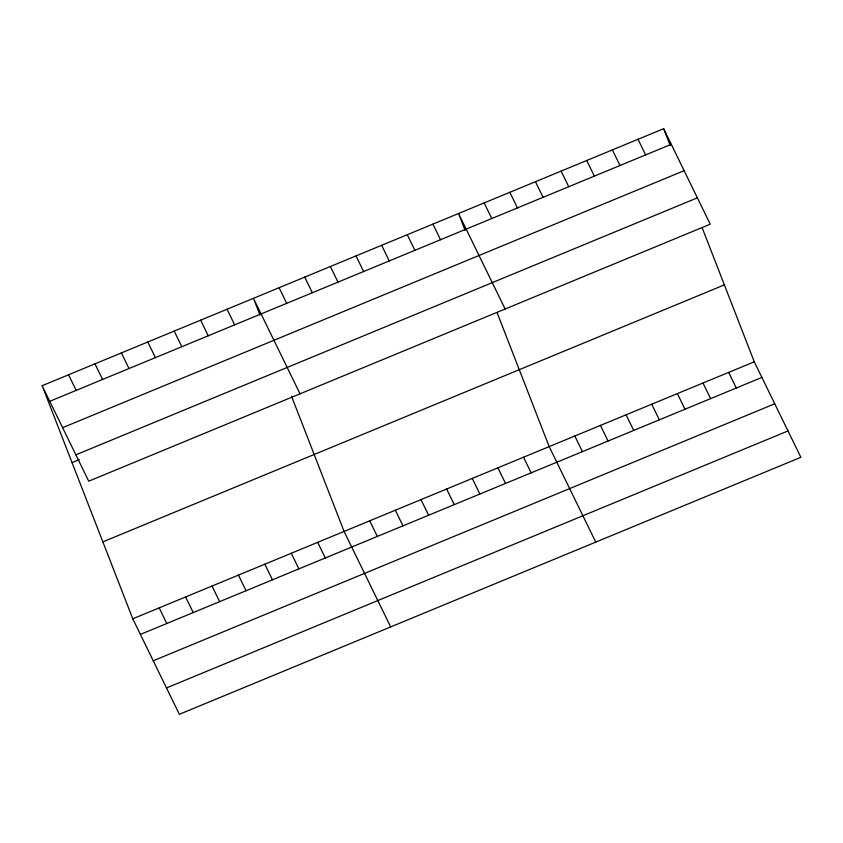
<?xml version="1.0" encoding="UTF-8"?>
<svg xmlns="http://www.w3.org/2000/svg" width="843" height="843" viewBox="0 0 843 843"><rect width="100%" height="100%" fill="white"/><g stroke="black" fill="none" stroke-linecap="round" stroke-linejoin="round"><path stroke-width="1.26" d="M42.15 385.694L663.652 128.694L710.227 224.196L88.726 481.195L42.15 385.694L132.773 618.804L179.348 714.306L800.85 457.306L754.274 361.805L702.166 227.768M49.769 401.31L671.27 144.311M62.624 427.675L684.126 170.676M75.87 454.83L697.372 197.831M72.055 462.617L79.263 459.646M102.867 541.88L724.369 284.881M132.773 618.804L754.274 361.805M140.391 634.421L761.893 377.422M153.247 660.775L774.749 403.776M166.493 687.941L787.994 430.942M638.014 139.306L645.633 154.912M728.637 372.406L736.255 388.022M612.376 149.906L619.995 165.513M702.999 383.007L710.617 398.623M586.739 160.507L594.357 176.113M677.361 393.607L684.98 409.224M561.101 171.108L568.719 186.714M651.723 404.208L659.342 419.825M535.463 181.709L543.082 197.325M626.086 414.809L633.704 430.425M509.825 192.309L517.444 207.926M600.448 425.409L608.066 441.026M484.188 202.91L491.806 218.527M574.81 436.01L582.429 451.627M505.136 309.012L458.55 213.511L465.094 230.339M595.759 542.112L549.172 446.611L497.064 312.574M432.923 224.112L440.531 239.728M523.545 457.212L531.153 472.828M407.285 234.712L414.893 250.329M497.907 467.812L505.515 483.429M381.647 245.313L389.255 260.93M472.27 478.413L479.878 494.03M356.009 255.914L363.628 271.53M446.632 489.014L454.251 504.63M330.372 266.514L337.99 282.131M420.994 499.614L428.613 515.231M304.734 277.115L312.353 292.732M395.356 510.215L402.975 525.832M279.096 287.716L286.715 303.332M369.719 520.826L377.337 536.433M300.034 393.818L253.458 298.317L260.002 315.145M390.657 626.918L344.081 531.427L291.52 396.221M227.041 309.244L234.66 324.861M317.674 542.344L325.282 557.961M200.634 320.161L208.253 335.777M291.256 553.271L298.875 568.877M174.216 331.088L181.835 346.705M264.839 564.188L272.458 579.805M147.81 342.005L155.418 357.622M238.432 575.116L246.04 590.732M121.392 352.932L129.011 368.549M212.014 586.033L219.633 601.649M94.974 363.849L102.593 379.466M185.597 596.96L193.216 612.576M68.568 374.777L76.176 390.393M159.19 607.877L166.798 623.493M663.652 128.694L670.196 145.523"/></g></svg>
